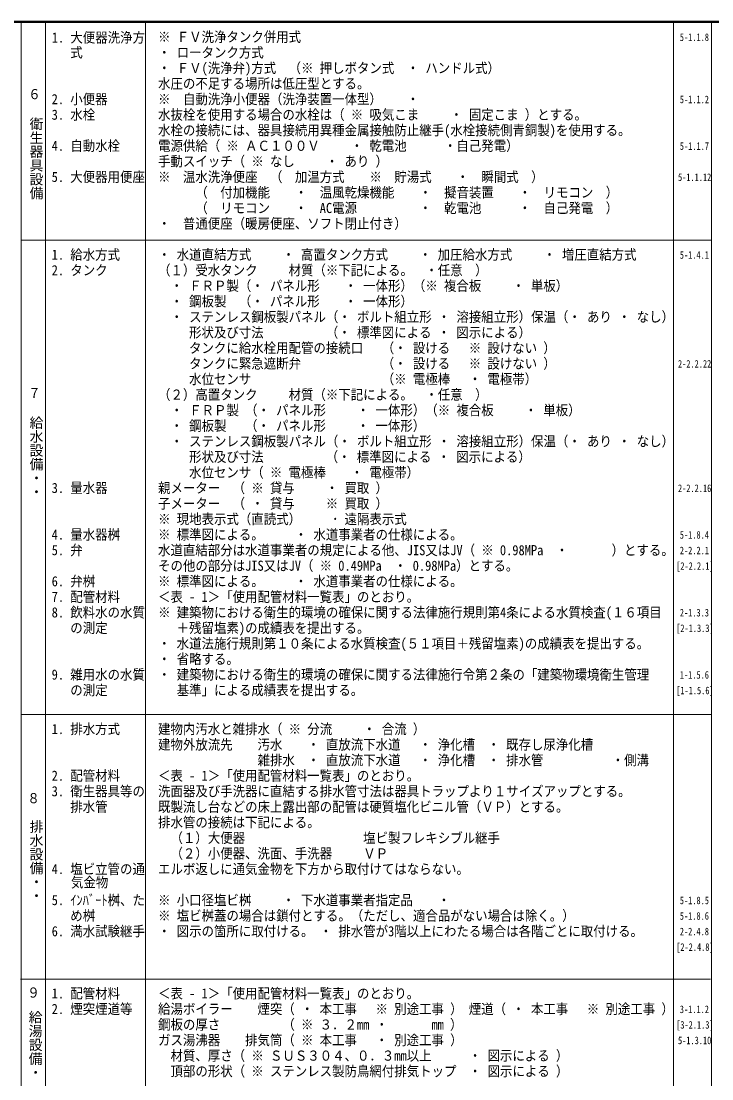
# Model space of a CAD drawing. Units: millimetres on the paper. Extents: x -399 to 402, y -466 to 280.
# Drawn here: x 2 to 202, y -26.5 to 279.6 of the extents above; entities that cross this region are included whole.
import ezdxf
from ezdxf.enums import TextEntityAlignment as Align

# ---------------------------------------------------------------- set-up
doc = ezdxf.new("R2010")
doc.units = ezdxf.units.MM
doc.layers.add('0-0', color=7, linetype='Continuous', lineweight=9)
doc.layers.add('F-0_枠', color=2, linetype='Continuous', lineweight=9)
doc.styles.add('@ＭＳ ゴシック', font='')
doc.styles.add('ＭＳ ゴシック', font='')
doc.styles.get('@ＭＳ ゴシック').set_extended_font_data('@MS Gothic')
doc.styles.get('ＭＳ ゴシック').set_extended_font_data('MS Gothic')

msp = doc.modelspace()

# ---------------------------------------------------------------- linework, layer by layer
at = {"layer": '0-0', "color": 2}
for p, q in [((2.093, 216.153), (201.943, 216.153)), ((2.093, 78.903), (201.943, 78.903)), ((1.893, 2.403), (201.685, 2.403))]:
    msp.add_line(p, q, dxfattribs=at)
at = {"layer": 'F-0_枠'}
for p, q in [((402.393, 279.553), (-398.607, 279.553)), ((402.193, 279.353), (-398.407, 279.353)), ((401.993, 279.153), (-398.207, 279.153)), ((2.093, -250.047), (2.093, 279.153)), ((9.093, -250.047), (9.093, 279.153)), ((38.093, -250.047), (38.093, 279.153)), ((190.943, 279.153), (190.943, -250.047)), ((201.943, 279.153), (201.943, -250.047))]:
    msp.add_line(p, q, dxfattribs=at)

# ---------------------------------------------------------------- texts
at = {"layer": '0-0', "style": 'ＭＳ ゴシック'}
for s, height, width, p in [(' 1. 大便器洗浄方', 2.933, 0.9, (9.124, 272.48)), ('\u3000※ ＦＶ洗浄タンク併用式', 2.933, 0.9, (38.093, 272.653)), ('5-1.1.8', 2.199, 0.7, (192.768, 273.153)), (' \u3000 式', 2.933, 0.9, (9.093, 268.153)), ('\u3000・ ロータンク方式', 2.933, 0.9, (38.093, 268.153)), ('\u3000・ ＦＶ(洗浄弁)方式\u3000（※ 押しボタン式\u3000・ ハンドル式）', 2.933, 0.9, (38.093, 263.653)), ('\u3000水圧の不足する場所は低圧型とする。', 2.933, 0.9, (38.093, 259.153)), ('６', 2.933, 0.9, (4.093, 256.104)), (' 2. 小便器', 2.933, 0.9, (9.093, 254.653)), ('\u3000※\u3000自動洗浄小便器（洗浄装置一体型）\u3000\u3000・\u3000', 2.933, 0.9, (38.093, 254.653)), ('5-1.1.2', 2.199, 0.7, (192.768, 255.153)), (' 3. 水栓', 2.933, 0.9, (9.093, 250.153)), ('\u3000水抜栓を使用する場合の水栓は（ ※ 吸気こま     ・ 固定こま ）とする。', 2.933, 0.9, (38.093, 250.153)), ('\u3000水栓の接続には、器具接続用異種金属接触防止継手(水栓接続側青銅製)を使用する。', 2.933, 0.9, (38.093, 245.653)), (' 4. 自動水栓', 2.933, 0.9, (9.093, 241.153)), ('\u3000電源供給（ ※ ＡＣ１００Ｖ     ・ 乾電池\u3000\u3000\u3000・自己発電）', 2.933, 0.9, (38.093, 241.153)), ('5-1.1.7', 2.199, 0.7, (192.768, 241.653)), ('\u3000手動スイッチ（ ※ なし     ・ あり ）', 2.933, 0.9, (38.093, 236.653)), (' 5. 大便器用便座', 2.933, 0.9, (9.093, 232.153)), ('\u3000※\u3000温水洗浄便座\u3000（\u3000加温方式\u3000\u3000※\u3000貯湯式\u3000\u3000・\u3000瞬間式\u3000）', 2.933, 0.9, (38.093, 232.153)), ('5-1.1.12', 2.199, 0.7, (192.243, 232.653)), ('\u3000\u3000\u3000\u3000（\u3000付加機能\u3000\u3000・\u3000温風乾燥機能\u3000\u3000・\u3000擬音装置\u3000\u3000・\u3000リモコン\u3000）', 2.933, 0.9, (38.093, 227.653)), ('\u3000\u3000\u3000\u3000（\u3000リモコン\u3000\u3000・\u3000AC電源\u3000\u3000\u3000\u3000\u3000・\u3000乾電池\u3000\u3000\u3000・\u3000自己発電\u3000）', 2.933, 0.9, (38.093, 223.153)), ('\u3000・\u3000普通便座（暖房便座、ソフト閉止付き）', 2.933, 0.9, (38.093, 218.653)), (' 1. 給水方式', 2.933, 0.9, (9.093, 209.653)), ('\u3000・ 水道直結方式     ・ 高置タンク方式     ・ 加圧給水方式     ・ 増圧直結方式', 2.933, 0.9, (38.093, 209.653)), ('5-1.4.1', 2.199, 0.7, (192.768, 210.153)), (' 2. タンク', 2.933, 0.9, (9.093, 205.153)), ('\u3000（１）受水タンク     材質（※下記による。\u3000・任意\u3000）', 2.933, 0.9, (38.093, 205.153)), ('\u3000\u3000・ ＦＲＰ製（・ パネル形    ・ 一体形）（※ 複合板     ・ 単板）', 2.933, 0.9, (38.093, 200.653)), ('\u3000\u3000・ 鋼板製\u3000（・ パネル形    ・ 一体形）', 2.933, 0.9, (38.093, 196.153)), ('\u3000\u3000・ ステンレス鋼板製パネル（・ ボルト組立形 ・ 溶接組立形）保温（・ あり ・ なし）', 2.933, 0.9, (38.093, 191.653)), ('       形状及び寸法\u3000\u3000\u3000\u3000\u3000（・ 標準図による ・ 図示による）', 2.933, 0.9, (38.093, 187.153)), ('     \u3000タンクに給水栓用配管の接続口   （・ 設ける   ※ 設けない ）', 2.933, 0.9, (38.093, 182.653)), ('     \u3000タンクに緊急遮断弁   \u3000\u3000\u3000\u3000\u3000（・ 設ける   ※ 設けない ）', 2.933, 0.9, (38.093, 178.153)), ('2-2.2.22', 2.199, 0.7, (192.243, 178.653)), ('     \u3000水位センサ\u3000\u3000\u3000\u3000\u3000\u3000\u3000\u3000\u3000\u3000 （※ 電極棒   ・ 電極帯）', 2.933, 0.9, (38.093, 173.653)), ('７', 2.933, 0.9, (4.093, 169.64)), ('\u3000（２）高置タンク     材質（※下記による。\u3000・任意\u3000）', 2.933, 0.9, (38.093, 169.153)), ('\u3000\u3000・ ＦＲＰ製 （・ パネル形     ・ 一体形）（※ 複合板     ・ 単板）', 2.933, 0.9, (38.093, 164.653)), ('\u3000\u3000・ 鋼板製   （・ パネル形     ・ 一体形）', 2.933, 0.9, (38.093, 160.153)), ('\u3000\u3000・ ステンレス鋼板製パネル（・ ボルト組立形 ・ 溶接組立形）保温（・ あり ・ なし）', 2.933, 0.9, (38.093, 155.653)), ('     \u3000形状及び寸法          （・ 標準図による ・ 図示による）', 2.933, 0.9, (38.093, 151.153)), ('    \u3000 水位センサ（ ※ 電極棒\u3000\u3000・ 電極帯）', 2.933, 0.9, (38.093, 146.653)), (' 3. 量水器', 2.933, 0.9, (9.093, 142.153)), ('\u3000親メーター  （ ※ 貸与     ・ 買取 ）', 2.933, 0.9, (38.093, 142.153)), ('2-2.2.16', 2.199, 0.7, (192.243, 142.653)), ('\u3000子メーター  （ ・ 貸与     ※ 買取 ）  ', 2.933, 0.9, (38.093, 137.653)), ('\u3000※ 現地表示式（直読式）\u3000\u3000 ･ 遠隔表示式', 2.933, 0.9, (38.093, 133.153)), (' 4. 量水器桝', 2.933, 0.9, (9.093, 128.653)), ('\u3000※ 標準図による。     ・ 水道事業者の仕様による。', 2.933, 0.9, (38.093, 128.653)), ('5-1.8.4', 2.199, 0.7, (192.768, 129.153)), (' 5. 弁', 2.933, 0.9, (9.093, 124.153)), ('\u3000水道直結部分は水道事業者の規定による他、JIS又はJV（ ※ 0.98MPa  ・       ）とする。', 2.933, 0.9, (38.093, 124.153)), ('2-2.2.1', 2.199, 0.7, (192.768, 124.653)), ('\u3000その他の部分はJIS又はJV（ ※ 0.49MPa  ・ 0.98MPa）とする。', 2.933, 0.9, (38.093, 119.653)), ('[2-2.2.1]', 2.199, 0.7, (191.718, 120.153)), (' 6. 弁桝', 2.933, 0.9, (9.093, 115.153)), ('\u3000※ 標準図による。     ・ 水道事業者の仕様による。', 2.933, 0.9, (38.093, 115.153)), (' 7. 配管材料', 2.933, 0.9, (9.093, 110.653)), ('\u3000＜表 - 1＞「使用配管材料一覧表」のとおり。', 2.933, 0.9, (38.093, 110.653)), (' 8. 飲料水の水質', 2.933, 0.9, (9.093, 106.153)), ('\u3000※ 建築物における衛生的環境の確保に関する法律施行規則第4条による水質検査(１６項目', 2.933, 0.9, (38.093, 106.153)), ('2-1.3.3', 2.199, 0.7, (192.768, 106.653)), ('    の測定', 2.933, 0.9, (9.093, 101.653)), ('\u3000\u3000 ＋残留塩素)の成績表を提出する。', 2.933, 0.9, (38.093, 101.653)), ('[2-1.3.3]', 2.199, 0.7, (191.718, 102.153)), ('\u3000・ 水道法施行規則第１０条による水質検査(５１項目＋残留塩素)の成績表を提出する。', 2.933, 0.9, (38.093, 97.153)), ('\u3000・ 省略する。', 2.933, 0.9, (38.093, 92.653)), (' 9. 雑用水の水質', 2.933, 0.9, (9.093, 88.153)), ('\u3000・ 建築物における衛生的環境の確保に関する法律施行令第２条の「建築物環境衛生管理', 2.933, 0.9, (38.093, 88.153)), ('1-1.5.6', 2.199, 0.7, (192.768, 88.653)), ('    の測定', 2.933, 0.9, (9.093, 83.653)), ('\u3000\u3000 基準」による成績表を提出する。', 2.933, 0.9, (38.093, 83.653)), ('[1-1.5.6]', 2.199, 0.7, (191.718, 84.153)), (' 1. 排水方式', 2.933, 0.9, (9.093, 72.403)), ('\u3000建物内汚水と雑排水（ ※ 分流     ・ 合流 ）', 2.933, 0.9, (38.093, 72.403)), ('\u3000建物外放流先\u3000\u3000汚水    ・ 直放流下水道   ・ 浄化槽\u3000・ 既存し尿浄化槽', 2.933, 0.9, (38.093, 67.903)), ('\u3000\u3000\u3000\u3000\u3000\u3000\u3000\u3000\u3000雑排水  ・ 直放流下水道   ・ 浄化槽  ・ 排水管     \u3000\u3000\u3000・側溝', 2.933, 0.9, (38.093, 63.403)), (' 2. 配管材料', 2.933, 0.9, (9.093, 58.903)), ('\u3000＜表 - 1＞「使用配管材料一覧表」のとおり。', 2.933, 0.9, (38.093, 58.903)), (' 3. 衛生器具等の', 2.933, 0.9, (9.093, 54.403)), ('\u3000洗面器及び手洗器に直結する排水管寸法は器具トラップより１サイズアップとする。', 2.933, 0.9, (38.093, 54.403)), ('８', 2.933, 0.9, (3.843, 52.403)), ('    排水管', 2.933, 0.9, (9.093, 49.903)), ('\u3000既製流し台などの床上露出部の配管は硬質塩化ビニル管（ＶＰ）とする。', 2.933, 0.9, (38.093, 49.903)), ('\u3000排水管の接続は下記による。', 2.933, 0.9, (38.093, 45.403)), ('\u3000\u3000（１）大便器     \u3000\u3000\u3000\u3000\u3000\u3000\u3000塩ビ製フレキシブル継手', 2.933, 0.9, (38.093, 40.903)), ('\u3000\u3000（２）小便器、洗面、手洗器  \u3000 ＶＰ', 2.933, 0.9, (38.093, 36.403)), (' 4. 塩ビ立管の通', 2.933, 0.9, (9.093, 31.903)), ('\u3000エルボ返しに通気金物を下方から取付けてはならない。', 2.933, 0.9, (38.093, 31.903)), ('   気金物', 2.933, 0.9, (11.093, 28.038)), (' 5. ｲﾝﾊﾞｰﾄ桝、た', 2.933, 0.9, (9.093, 22.903)), ('\u3000※ 小口径塩ビ桝     ・ 下水道事業者指定品\u3000\u3000・\u3000', 2.933, 0.9, (38.093, 22.903)), ('5-1.8.5', 2.199, 0.7, (192.768, 23.403)), (' \u3000 め桝', 2.933, 0.9, (9.093, 18.403)), ('\u3000※ 塩ビ桝蓋の場合は鎖付とする。（ただし、適合品がない場合は除く。）', 2.933, 0.9, (38.093, 18.403)), ('5-1.8.6', 2.199, 0.7, (192.768, 18.903)), (' 6. 満水試験継手', 2.933, 0.9, (9.093, 13.903)), ('\u3000・ 図示の箇所に取付ける。 ・ 排水管が3階以上にわたる場合は各階ごとに取付ける。', 2.933, 0.9, (38.093, 13.903)), ('2-2.4.8', 2.199, 0.7, (192.768, 14.403)), ('[2-2.4.8]', 2.199, 0.7, (191.718, 9.903)), ('９', 2.933, 0.9, (3.843, -3.847)), (' 1. 配管材料', 2.933, 0.9, (9.093, -4.097)), ('\u3000＜表 - 1＞「使用配管材料一覧表」のとおり。', 2.933, 0.9, (38.093, -4.097)), (' 2. 煙突煙道等', 2.933, 0.9, (9.093, -8.597)), ('\u3000給湯ボイラー    煙突（ ・ 本工事   ※ 別途工事 ） 煙道（ ・ 本工事   ※ 別途工事 ）', 2.933, 0.9, (38.093, -8.597)), ('3-1.1.2', 2.199, 0.7, (192.768, -8.097)), ('\u3000鋼板の厚さ\u3000\u3000\u3000\u3000  （ ※ ３．２mm ・       mm ）', 2.933, 0.9, (38.093, -13.097)), ('[3-2.1.3]', 2.199, 0.7, (191.718, -12.597)), ('\u3000ガス湯沸器    排気筒（ ※ 本工事   ・ 別途工事 ）', 2.933, 0.9, (38.093, -17.597)), ('5-1.3.10', 2.199, 0.7, (192.243, -17.097)), ('\u3000\u3000材質、厚さ（ ※ ＳＵＳ３０４、０．３mm以上\u3000\u3000  ・ 図示による ）', 2.933, 0.9, (38.093, -22.097)), ('\u3000\u3000頂部の形状（ ※ ステンレス製防鳥網付排気トップ\u3000・ 図示による ）', 2.933, 0.9, (38.093, -26.597))]:
    msp.add_text(s, height=height, dxfattribs=dict(at, width=width)).set_placement(p, align=Align.BOTTOM_LEFT)
at = {"layer": '0-0', "style": '@ＭＳ ゴシック'}
for s, p in [('衛生器具設備', (4.093, 251.854)), ('給水設備・・', (4.093, 165.39)), ('排水設備・・', (4.093, 48.538)), ('給湯設備・', (3.843, -6.597))]:
    msp.add_text(s, height=2.933, rotation=270, dxfattribs=at).set_placement(p, align=Align.BOTTOM_LEFT)

doc.saveas('drawing.dxf')
